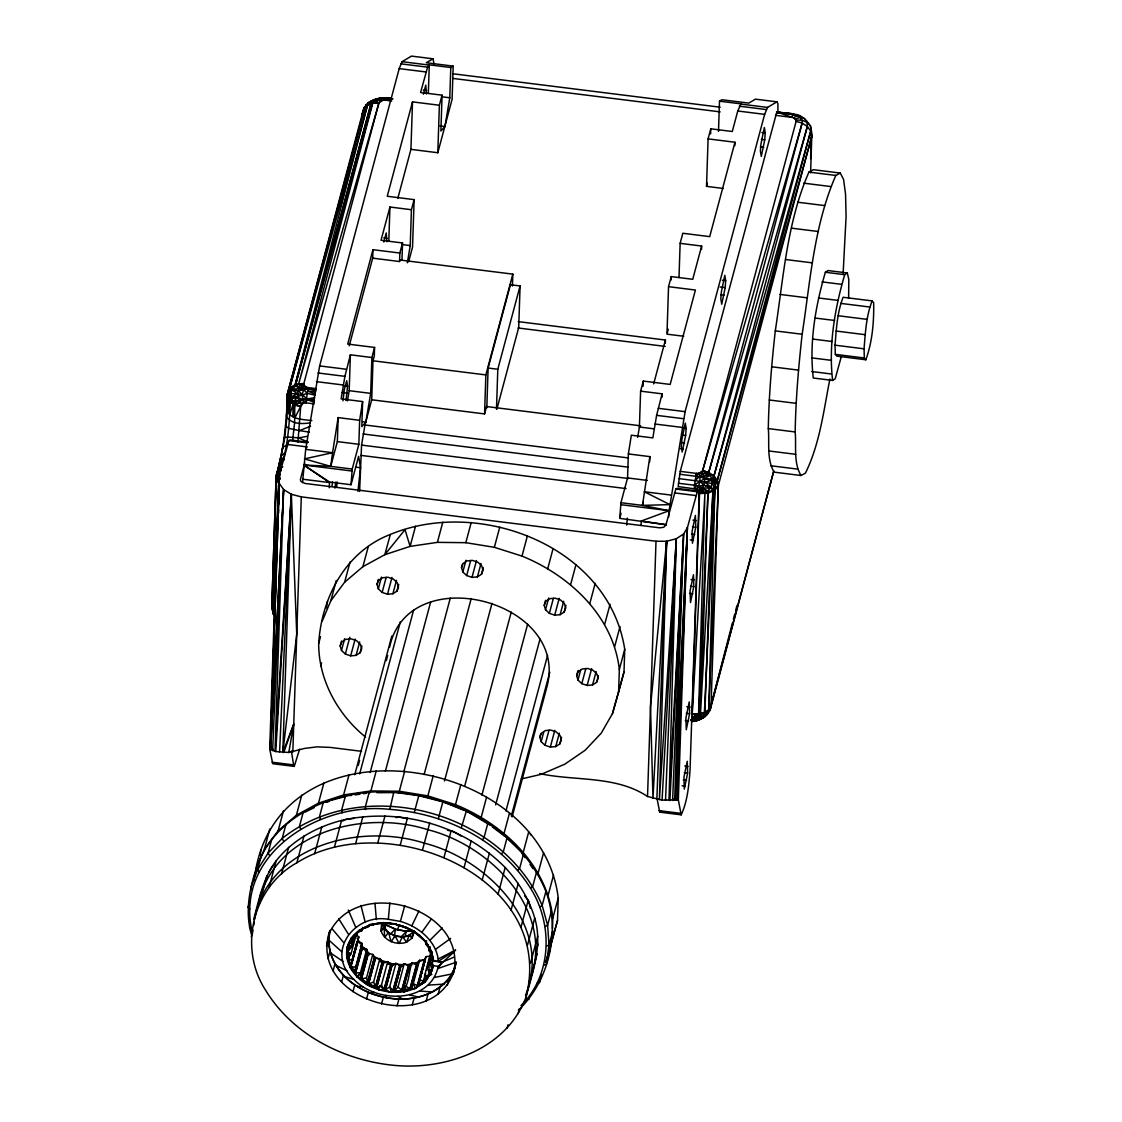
<?xml version="1.0" encoding="UTF-8"?>
<svg xmlns="http://www.w3.org/2000/svg" width="1122" height="1122" viewBox="0 0 1122 1122"><rect width="100%" height="100%" fill="white"/><g stroke="black" fill="none" stroke-linecap="round" stroke-linejoin="round"><path stroke-width="1.5" d="M278.551 513.161L278.607 509.654M278.677 504.395L278.817 493.89M278.845 465.588C284.483 442.292 286.825 418.282 287.274 394.355L362.406 113.532L364.327 107.488L367.427 105.131L372.785 103.028L378.941 102.831L303.81 383.654C296.517 382.854 290.893 389.166 290.374 396.08C289.799 416.557 288.859 437.215 283.866 457.187L279.981 461.31L276.152 475.658L271.847 605.389L273.516 614.547L272.66 610.705L276.335 479.641C278.691 462.124 284.862 444.845 285.745 426.879C288.242 414.144 284.75 400.33 289.644 388.268L368.128 102.929L371.2 102.186L378.941 102.831L385.884 98.329C374.79 96.871 361.256 103.883 362.392 116.604M680.255 471.38L776.803 111.99C786.859 114.009 801.234 111.723 807.125 122.326L807.335 126.477L710.899 487.747L704.939 493.301L700.198 489.571L678.165 486.583L680.255 471.38L696.916 473.442L699.16 473.175L702.638 470.721C712.877 472.011 711.685 483.091 714.84 490.23L708.795 709.595C707.463 717.435 698.922 720.619 691.979 721.558L690.731 719.973L696.524 714.658L708.459 711.334L710.408 709.076L773.745 471.184M361.508 751.319L330.373 747.42L317.203 746.845L304.511 748.416L288.803 752.469L275.746 751.558L269.715 749.131L278.915 476.696L279.252 483.386L283.614 489.557L270.486 749.692L278.915 476.696L288.887 440.595L289.925 439.922L308.115 442.194M270.486 749.692L279.252 483.386L270.318 749.566M288.803 752.469L293.754 724.111L282.842 752.455L291.355 494.297L283.614 489.557L270.668 749.819M530.341 834.193L530.86 834.936M549.289 950.572L552.108 940.657L552.389 931.975M552.501 928.511L552.837 918.091L558.223 897.937C540.972 753.76 278.508 714.041 254.834 874.978M552.108 940.657L557.508 920.503L558.223 897.937M521.379 778.948L541.127 774.348L564.857 764.152L585.123 750.267L601.196 733.213L612.5 713.578L618.615 692.092L619.344 669.511L624.73 649.358C609.148 546.905 480.202 497.032 390.372 534.437C345.604 551.561 321.551 597.521 318.69 643.439C318.494 679.862 337.68 714.433 365.576 737.084M618.615 692.092L624.014 671.938L624.73 649.358M392.588 98.806C382.181 95.749 371.929 99.648 364.776 107.446L287.274 394.355L287.456 398.338L290.079 402.069L306.474 399.081L300.696 406.445L297.919 442.11M292.828 752.091L301.299 496.864L291.355 494.297L275.016 751.347L283.614 489.557L272.632 750.66M302.505 482.712L305.689 449.347L319.644 365.912L399.194 68.61L402.083 61.682L411.493 56.1L432.994 58.793L434.018 63.744M329.321 487.747L329.517 482.039L303.655 464.971L330.724 466.373L352.224 469.066L358.844 444.298L359.643 420.301L362.63 401.578L341.13 398.885L344.903 376.333L350.387 354.818L371.887 357.511L374.58 347.427L347.708 344.075L372.967 249.687L399.839 253.039L402.532 242.969L381.031 240.276L389.937 207.023L411.423 209.716L414.13 199.632L387.258 196.266L412.503 101.878L439.375 105.244L442.068 95.174L420.582 92.481L427.608 67.18L429.291 64.852L450.792 67.53L453.19 66.114L452.096 99.325L437.804 152.732L410.933 149.366L397.847 198.243M338.143 417.608L332.561 452.713L304.441 458.87L330.724 466.373L337.357 441.605L338.143 417.608L359.643 420.301M347.483 400.82L349.194 390.68L350.387 354.818M362.294 116.716L364.327 107.488L366.417 106.688L365.954 105.103L369.264 102.256L367.427 105.131L295.184 384.678L295.338 386.01L303.767 389.713L307.162 393.359L315.114 395.154M359.615 491.422L361.565 445.097L364.959 424.986L371.705 399.783L372.995 360.779L374.299 355.912L374.58 347.427M362.63 401.578L361.803 426.626L365.842 422.11L370.695 393.373L371.887 357.511M361.733 946.07L360.499 946.393L366.74 949.282L367.862 953.251L372.77 954.443L366.501 977.865L361.27 978.875L357.161 976.869L355.015 972.718L350.288 967.571L350.765 965.327L346.866 957.431L347.203 947.305C350.583 935.72 359.545 930.629 368.858 925.44C368.675 921.737 408.338 924.668 387.399 923.224C367.609 921.19 343.837 935.075 346.866 957.431C353.921 996.406 422.938 1007.514 433.415 965.733L432.124 963.097L433.344 961.091L432.194 960.727L430.385 957.08L431.283 953.728M349.237 345.814L372.686 258.158L372.967 249.687M388.801 241.174L389.937 207.023M372.686 258.158L399.558 261.524L399.839 253.039M401.971 260.038L402.532 242.969M410.933 149.366L412.503 101.878M407.328 262.814L410.245 245.578L411.423 209.716M414.13 199.632L412.545 247.12L408.632 261.763M428.338 93.406L429.291 64.852M437.804 152.732L439.375 105.244M442.068 95.174L440.89 131.022L444.929 126.52L449.782 97.768L450.792 67.53M371.705 399.783L484.564 413.92L485.854 374.916L512.824 274.133L399.965 260.009L399.558 261.524M486.808 407.861L488.126 368.044L510.426 284.736L520.089 285.942L518.715 327.498L496.878 409.137M496.485 409.067L497.803 369.25L520.089 285.942M512.431 286.012L512.824 274.133M525.783 997.753C557.676 877.853 386.781 805.933 296.839 862.79C252.59 887.264 238.102 947.922 265.563 990.137C292.393 1034.274 342.505 1060.08 392.966 1065.241C444.649 1070.584 505.966 1049.799 525.783 997.753C532.712 971.89 542.824 945.033 534.731 918.133C529.177 899.087 518.602 882.032 505.195 867.516C463.498 825.203 399.376 807.097 341.579 820.434C316.348 826.956 292.463 840.126 276.152 860.812C263.193 877.895 259.098 899.213 253.656 919.451M777.939 113.182L777.897 103.617L776.943 101.836L767.532 107.417L764.643 114.36L685.107 411.648L669.105 510.706L641.223 521.043L666.398 524.745L619.737 518.364L620.943 502.698L627.563 477.93L628.362 453.933L631.349 435.21L652.836 437.903L656.608 415.35L662.092 393.836L640.606 391.143L639.414 427.005L637.661 437.342M643.13 386.15L643.299 381.073L670.171 384.425L695.416 290.037L668.544 286.671L666.973 334.16L683.775 336.263M641.097 525.04L641.209 521.59M649.694 461.773L649.862 456.626L628.362 453.933M696.369 473.4L694.504 485.251L696.243 489.234L698.515 491.071L699.02 499.094L690.03 770.435C688.852 785.358 687.548 801.234 681.194 814.838L678.333 799.944L662.078 800.084L647.534 796.494L656.005 541.253L301.299 496.864M661.98 397.244L662.092 393.836M665.29 343.22L665.402 340.036L518.21 321.621M671.138 280.009L671.251 276.601L692.737 279.294L701.643 246.041L680.142 243.348L679.006 277.499M673.733 799.369L678.333 799.944L687.365 527.817L697.323 491.731C705.205 488.154 706.776 478.393 701.671 471.969M701.531 249.449L701.643 246.041M723.311 188.468L706.523 186.364L708.094 138.876L710.787 128.806L732.287 131.498L737.771 110.994L740.997 103.855L719.497 101.176L718.501 131.4M710.619 133.925L710.787 128.806M777.63 112.957L776.803 111.99L792.623 114.486L804.418 118.483L810.491 126.029L811.809 136.113L718.346 485.461L711.025 705.92C710.24 713.059 703.929 718.669 696.874 720.548L692.611 717.729L692.162 714.279L699.525 493.512L698.515 491.071L676.875 488.351L675.823 489.038L665.865 525.138L663.663 527.312L659.596 527.817L304.889 483.428L300.682 481.156L300.416 479.389L304.735 463.274M710.408 709.076L707 713.929C702.709 717.856 696.65 720.562 690.731 719.973L694.616 718.907L708.795 709.595L718.346 485.461L717.295 480.468L713.929 475.868L710.268 475.167L694.546 484.83L702.288 487.818L703.971 493.147L698.515 491.071L699.525 493.512L706.58 491.843L707.954 493.175L700.521 713.466L712.933 491.043L717.295 480.468L811.809 136.113L810.491 126.029L807.125 122.326L802.006 120.222L796.045 120.04L793.619 117.852L776.803 111.99L793.408 113.939L793.717 115.243M734.854 145.636L734.966 142.242L708.094 138.876M829.887 379.04C823.646 410.708 819.845 443.835 805.442 473.105L800.996 475.504L774.124 472.138C766.438 459.164 769.594 442.966 768.304 428.59C768.865 395.926 771.684 363.346 775.288 330.892C783.465 277.639 787.097 221.918 808.934 172.101L813.394 169.688L840.266 173.054L843.576 179.436L845.553 194.246L846.086 216.602L843.141 273.193M800.996 475.504C793.31 462.53 796.466 446.332 795.175 431.956C795.736 399.278 798.555 366.712 802.16 334.244C810.336 281.005 813.969 225.284 835.806 175.453L840.266 173.054M810.617 158.763L811.557 130.769M810.589 172.858L811.809 136.113M656.861 799.215L666.622 541.267L676.314 538.714L683.607 533.988L687.365 527.817L677.155 800.014L673.929 799.439M678.894 478.617L699.946 481.324L703.901 485.223L710.899 487.747L712.933 491.043L704.77 716.004L696.874 720.548L691.713 721.109L704.181 717.224L705.948 714.349M665.528 800.407L676.314 538.714L659.413 799.635L666.622 541.267L656.005 541.253M672.597 800.449L683.607 533.988L669.007 800.505L676.314 538.714L662.078 800.084M718.346 485.461L714.84 490.23L707.954 493.175L698.88 715.093L694.616 718.907L701.432 715.654L696.117 719.917L691.979 721.558M279.574 752.203L291.355 494.297L296.741 634.225L282.842 752.455M426.528 970.348L430.343 956.056L425.841 956.673L419.586 980.095L424.354 980.965L424.649 975.397L430.904 951.975L431.185 955.271M431.353 958.118C426.388 966.084 432.124 975.719 424.663 982.325L417.973 985.859L415.449 988.44L410.624 989.099L404.018 991.876L397.973 987.136L404.243 963.714L408.969 965.355L412.209 962.676L417.23 963.56L419.516 960.292L425 960.137L425.841 956.673M714.84 490.23L704.406 712.456L703.27 716.187L696.117 719.917M274.413 616.034L272.997 613.033L274.02 611.925L272.66 610.705L278.789 486.864M279.112 480.384L279.869 474.83L278.522 469.571L281.51 459.683L276.152 475.658L271.875 605.571L272.997 613.033L274.694 615.754M311.846 420.624C303.235 419.333 291.383 419.909 286.909 410.68L287.709 396.908L288.761 395.8L290.374 396.08L294.763 404.93L294.623 422.517L292.632 440.231M669.89 800.533L683.607 533.988L674.673 800.267L687.365 527.817L675.556 800.196L672.667 799.271M692.218 713.971L704.939 493.301L698.557 713.985L692.218 713.971L704.602 716.86L707.744 713.858M275.746 751.558L291.355 494.297M694.294 488.603L694.504 485.251L678.375 483.231M841.402 356.235L835.231 378.731L832.622 380.428L813.282 378.016C809.144 342.827 815.428 306.124 825.371 272.253L827.98 270.556L847.32 272.969L848.821 279.448L848.625 298.228M832.622 380.428C828.485 345.253 834.782 308.55 844.712 274.68L847.32 272.969M314.272 403.892L306.208 402.882L307.162 393.359L308.284 387.679L316.348 388.689M329.517 482.039L351.018 484.732L352.224 469.066M668.642 517.046L669.105 510.706L642.443 505.391L620.943 502.698M342.981 400.792L344.272 389.811L346.698 380.737L347.582 386.122L346.039 400.568M386.866 241.791L386.234 232.941L383.808 242.015M426.402 93.996L425.785 85.146L423.359 94.22M685.64 435.434L686.159 428.492L685.276 423.12L681.825 439.698L681.306 446.64L682.19 452.012L685.64 435.434L682.288 435.013M695.766 527.228L695.416 515.377L692.092 531.337L692.442 543.202L695.766 527.228L692.47 526.821M693.803 586.582L693.452 574.73L690.114 590.691L690.479 602.556L693.803 586.582L690.493 586.175M689.581 713.774L689.231 701.909L685.907 717.884L686.257 729.735L689.581 713.774L686.271 713.368M687.618 773.128L687.253 761.277L683.929 777.237L684.294 789.103L687.618 773.128L684.308 772.721M725.191 287.639L725.696 280.696L724.812 275.325L721.362 291.902L720.843 298.845L721.727 304.216L725.191 287.639L720.142 287.008M764.727 139.843L765.246 132.901L764.363 127.529L760.912 144.107L760.393 151.035L761.277 156.421L764.727 139.843L761.375 139.423M835.034 345.183C836.381 329.097 837.138 312.435 843.113 297.274L872.145 300.906L873.659 302.674C874.038 321.846 872.383 341.649 865.861 359.769L836.83 356.137L835.315 354.356L835.034 345.183L864.052 348.816L864.333 357.988L865.861 359.769M864.052 348.816C865.399 332.729 866.156 316.067 872.145 300.906M252.576 933.35C232.703 854.221 320.135 801.332 389.797 809.383L393.808 792.216C456.528 796.424 521.239 831.248 545.923 891.345C560.621 931.555 549.261 980.67 518.406 1010.277M388.002 963.952L392.714 965.397L392.798 964.387M454.522 951.456L438.267 966.337C430.273 1003.839 376.529 1003.433 353.963 979.464C324.553 953.307 353.851 913.14 388.324 919.297L389.825 902.944M405.477 936.099L405.94 931.036L412.84 930.531M315.899 390.652L308.031 388.745L304.413 385.617L303.81 383.654L295.703 384.355L289.644 388.268C287.989 396.403 291.454 404.285 287.989 412.307L288.34 399.6L286.909 410.68M336.628 487.102L337.175 482.011M357.96 491.394L360.485 467.706L358.619 456.317L351.018 484.732M626.679 525.026L627.408 518.112M273.263 607.044L272.997 613.033M366.74 949.282L360.471 972.704L355.408 972.956L354.875 971.989L362.027 943.364L357.722 940.657L358.844 936.94L356.572 934.977M706.86 491.717L702.288 487.818L714.363 488.393L715.135 482.025L713.929 475.868L810.729 131.064L807.335 126.477L802.146 123.069L796.115 121.372L796.045 120.04M432.265 966.589L430.876 974.092L428.492 976.042L424.649 975.397M394.383 936.968L395.379 929.03L384.902 924.374L395.154 929.254L406.416 931.414L411.157 931.064M330.724 466.373L332.561 452.713L305.689 449.347M671.138 495.097L644.266 491.731L669.89 504.62L642.443 505.391L649.862 456.626M253.712 925.426L254.147 922.256M254.582 919.086C268.27 844.95 361.018 822.735 424.326 843.169C487.986 859.059 553.595 926.449 525.489 995.382M258.172 905.65C271.861 831.514 364.608 809.299 427.917 829.733C491.59 845.623 557.185 913.013 529.079 981.946M260.192 897.348L260.851 892.579M331.944 486.345L332.561 481.843M334.945 488.098L335.759 482.081M253.628 880.391C264.483 817.349 335.646 787.476 393.808 792.216L418.787 795.652L442.853 801.851L464.284 810.421M520.973 1005.593C552.122 975.074 553.132 923.925 530.482 888.161C500.524 840.378 445.069 813.198 389.797 809.383M382.364 923.069L381.185 931.33C384.874 941.26 396.908 945.523 406.571 942.214L412.012 938.16L414.074 931.078L409.306 935.075C401.928 938.413 394.131 935.832 387.511 932.284L383.472 927.628M278.579 470.917L276.335 479.641L278.957 483.372L277.639 477.102L278.579 470.917L280.191 468.491L281.299 470.707L278.579 470.917L277.204 473.386M260.234 854.824L261.019 849.719M326.474 607.956L327.526 601.154M352.308 940.601L351.284 947.178L347.511 951.905L351.06 953.728C346.067 957.361 348.381 969.029 355.758 966.785L362.027 943.364M384.944 929.282L385.772 924.444L383.486 926.632M355.758 966.785L354.875 971.989L350.288 967.571L348.437 959.338L349.279 956.126M447.313 985.186L449.109 978.468L454.999 967.697C436.163 1038.313 306.474 1001.525 329.672 931.022M329.924 931.078L326.502 946.323M453.204 974.415C470.048 908.231 355.422 874.038 328.774 934.388M455.322 965.986L455.981 962.578M414.298 812.44L418.787 795.652M330.134 930.306C318.059 990.74 413.275 1022.479 449.109 978.468M389.544 647.296C408.492 558.111 571.841 601.168 546.526 688.319L512.123 816.9M306.474 399.081L305.675 402.84L294.525 403.261L290.079 402.069L287.709 396.908L287.344 394.145L291.313 387.188L298.592 384.103L303.767 384.103M299.63 749.187L294.245 766.396L272.744 763.703L269.715 749.075L272.8 749.061L269.715 749.131L272.8 749.3M312.884 400.288L306.446 399.46L306.208 402.882M419.516 960.292L413.261 983.714L417.973 985.859L419.586 980.095M279.981 461.31L277.288 472.755L283.866 457.187L283.936 460.118M361.677 946.575L355.408 972.956L362.462 947.557L367.329 952.592L360.527 978.005C364.762 983.629 374.58 991.61 381.438 985.06L387.707 961.638L383.065 962.115L379.867 958.623L374.972 958.272L372.77 954.443M379.867 958.623L373.598 982.045L375.435 987.051L378.647 989.828L384.65 990.193L391.396 992.353L402.363 990.936L408.969 965.355L401.676 990.67L393.584 991.315L389.685 986.785L395.954 963.363L400.175 965.691L404.944 963.966M362.027 947.305L355.015 972.718L361.747 946.94L354.875 971.989L351.733 966.435L350.288 967.571L357.722 940.657L350.751 966.07L357.105 941.891L350.765 965.327L348.633 959.408L349.91 954.64M389.488 964.303L392.714 965.397L395.954 963.363L392.209 964.583L385.407 989.997L389.685 986.785L391.396 992.353L394.088 991.161L400.68 965.705L393.584 991.315L400.175 965.691L392.91 990.936L391.396 992.353L384.65 990.193L379.839 985.901L378.647 989.828L384.047 989.702L391.255 964.527L387.707 961.638M429.375 972.648L424.663 982.325L418.38 985.242L425.182 959.829L418.296 985.495L425 960.137L417.973 985.859L424.621 960.362L417.328 985.845L415.449 988.44L403.724 989.422L404.018 991.876L409.937 988.959L417.23 963.56L410.624 989.099L417.875 964.022L413.962 964.163M732.526 622.542L709.623 710.661L707.183 713.129M733.409 619.148L734.728 614.071M735.611 610.677L736.93 605.6M432.447 966.351L430.876 974.092L428.913 975.102M347.638 952.227L348.479 949.016M417.665 963.419L411.017 988.791L417.945 963.139L411.143 988.552L413.261 983.714L415.449 988.44M348.213 959.015L349.068 955.804L348.213 959.015L346.866 957.431L348.647 949.142M355.983 935.327L351.06 953.728L346.866 957.431L348.381 958.3L349.265 954.962M795.175 118.806L800.14 117.586L802.006 120.222L802.146 123.069L708.753 472.446L708.809 473.891L713.929 475.868L718.22 485.616L714.363 488.393M810.729 131.064L717.295 480.468L718.22 485.616M289.644 388.268L364.776 107.446M295.703 384.355L370.975 103.743L295.184 384.678L296.741 385.309L295.703 384.355L372.7 102.256C378.128 97.572 385.716 97.53 392.363 98.988M254.54 873.954C248.537 893.715 245.423 915.328 251.749 935.383M261.272 855.721L257.499 869.816L250.767 888.063L252.506 889.956M249.743 901.078L248.06 907.347L249.855 908.96M318.69 643.439L320.499 636.721M255.634 869.873L264.385 849.214L269.771 829.06M322.14 621.308L330.85 600.733L336.277 580.495M271.847 839.004L268.074 853.113L257.499 869.816L259.154 871.976M320.696 666.244L321.593 662.878M264.385 849.214L278.13 830.785L283.529 810.631M330.85 600.733L344.636 582.22L350.036 562.066M259.603 902.901L266.798 876.03M251.258 936.912L253.053 930.194M268.971 887.684L276.152 860.812M285.984 824.291L282.211 838.4L268.074 853.113L269.575 855.511M340.19 646.02L341.775 641.966L345.8 639.344L351.214 638.881L356.558 640.69L360.386 644.28L361.691 648.698L360.12 652.766L356.081 655.374L350.667 655.837L345.338 654.042L341.495 650.437L340.19 646.02L341.551 640.985M278.13 830.785L296.39 815.245L301.776 795.091M344.636 582.22L362.897 566.68L368.282 546.526M281.482 874.192L288.677 847.32M341.495 650.437L344.65 638.684M345.338 654.042L349.826 637.24M303.291 811.977L299.518 826.087L300.57 828.863M350.667 655.837L355.169 639.049M296.839 862.79L304.02 835.918M356.081 655.374L359.685 641.938M296.39 815.245L318.48 803.156L323.879 783.002M377.02 584.408L378.591 580.34L382.63 577.732L388.03 577.269L393.373 579.064L397.202 582.655L398.506 587.087L396.936 591.14L392.896 593.762L387.497 594.225L382.153 592.416L378.324 588.826L377.02 584.408L378.366 579.373M360.12 652.766L361.915 646.048M378.324 588.826L381.466 577.073M382.153 592.416L386.192 577.297M314.623 853.744L321.818 826.872M387.497 594.225L391.985 577.423M392.896 593.762L396.501 580.326M396.936 591.14L398.731 584.422M318.48 803.156L343.613 794.951L349.012 774.797M415.519 526.232L410.119 546.386L384.818 554.675L362.897 566.68M334.398 847.306L341.579 820.434M354.72 774.755L391.83 636.006M358.227 765.485L359.587 760.407M386.305 660.592L387.651 655.514M359.643 773.942L400.386 621.672M370.162 772.525L413.611 610.088M355.632 843.66L362.813 816.788M343.613 794.951L370.891 790.94L376.277 770.786M390.372 534.437L384.818 554.675L405.014 529.654L410.119 546.386L437.398 542.361L442.783 522.207M327.975 958.735L329.77 952.017M385.365 771.263L430.638 602.065M333.108 970.895L334.903 964.177M484.564 413.92L486.541 406.529L640.662 425.813M349.657 942.27L347.203 947.305L347.666 951.456L350.078 946.337L347.203 947.305M377.777 842.86L384.972 815.989M341.593 982.087L343.402 975.369M353.963 937.136L351.284 947.178L348.69 945.005L351.27 938.09C359.825 927.992 372.827 922.214 386.248 923.196M348.381 958.3L349.237 955.131M357.694 932.059L356.796 935.411L351.663 938.651L348.928 944.612L353.22 940.979L354.566 935.958L353.22 940.979L351.635 939.072M357.133 941.498L350.765 965.327L358.844 936.94M404.102 770.702L450.287 598.124M361.859 930.713L362.757 927.361M370.891 790.94L399.306 791.248L404.705 771.094M437.398 542.361L465.812 542.683L471.212 522.529M461.521 567.55L463.106 563.496L467.131 560.874L472.544 560.411L477.888 562.206L481.717 565.811L483.021 570.228L481.45 574.282L477.411 576.904L471.997 577.367L466.668 575.558L462.825 571.968L461.521 567.55L462.418 564.198M362.462 947.557L355.66 972.97L357.161 976.869L360.527 978.005L367.511 952.943L361.27 978.875L368.339 953.448L369.068 955.004M462.825 571.968L465.981 560.215M352.967 991.68L354.762 984.962M466.668 575.558L470.707 560.453M378.647 989.828L376.74 987.556L383.542 962.143L376.487 987.655L383.065 962.115L375.968 987.641L382.588 961.933L375.435 987.051L366.894 984.513L361.536 978.861L368.339 953.448M400.274 844.964L407.454 818.092M471.997 577.367L476.499 560.579M374.285 957.683L366.894 984.513L373.598 982.045M424.13 774.517L471.212 598.559M477.411 576.904L481.001 563.468M366.543 999.099L368.339 992.381M481.45 574.282L483.245 567.564M384.86 962.985L380.134 961.54L380.498 960.194L373.584 956.112M366.501 977.865L367.904 983.756L375.435 987.051L382.237 961.638M399.306 791.248L427.847 795.877L433.246 775.723M465.812 542.683L494.353 547.312L499.753 527.158M397.763 929.689L399.109 924.612M390.835 964.289L384.047 989.702L381.438 985.06M422.517 849.887L429.712 823.015M381.536 1003.924L383.345 997.206M387.974 963.56L392.714 965.397L393.079 964.05L402.798 964.696M444.48 780.982L492.011 603.327M392.91 990.936L399.713 965.523M404.243 963.714L401.087 965.579L394.299 990.992C410.091 996.392 407.721 971.47 412.209 962.676M397.09 1005.873L398.885 999.155M408.478 965.257L401.676 990.67L394.299 990.992L397.973 987.136M552.837 918.091C546.863 864.725 503.161 824.053 455.49 804.656L460.876 784.502M619.344 669.511C613.355 616.146 569.667 575.474 521.996 556.091L527.382 535.937M443.961 857.531L451.156 830.659M416.725 963.546L409.937 988.959L405.94 986.098M464.62 786.368L511.253 612.093M454.27 957.038L442.222 962.199L433.583 960.642L431.619 951.722L425.687 944.037L426.584 940.685M412.279 1004.835L414.074 998.117M417.328 985.845L424.13 960.432M429.768 947.094L428.87 950.446L432.236 955.467L433.583 960.642L432.194 960.727C432.222 935.089 401.101 920.755 378.619 923.504M418.38 985.242L423.541 981.47L425.673 973.531M424.817 978.286L423.962 981.484L424.663 982.325L424.382 980.684L428.309 976.028L429.165 972.858M427.805 967.094L429.095 962.297M431.507 958.623L430.161 963.63L431.816 969.268L430.876 974.092L428.352 970.867L431.69 969.632L433.415 965.733L438.267 966.337M428.674 975.972L429.53 972.774M432.671 966.07L431.69 969.632L432.433 966.533M426.234 1000.852L428.029 994.134M481.899 795.161L527.62 624.281M464.017 867.685L471.212 840.813M481.212 817.279L486.597 797.125M547.718 568.7L553.104 548.546M438.141 994.176L439.936 987.458M544.226 605.333L545.797 601.266L549.836 598.657L555.236 598.194L560.579 599.99L564.422 603.594L565.726 608.012L564.142 612.065L560.116 614.688L554.703 615.151L549.359 613.341L545.53 609.751L544.226 605.333L545.572 600.298M545.53 609.751L548.672 597.998M495.644 804.853L540.019 639.049M549.359 613.341L553.412 598.236M482.194 880.069L489.388 853.197M554.703 615.151L559.191 598.363M505.924 811.052L547.578 655.388M560.116 614.688L563.707 601.252M504.087 833.267L509.486 813.113M570.593 584.702L575.993 564.548M564.142 612.065L565.937 605.347M511.323 816.017L549.794 672.19M498 894.388L505.195 867.516M539.85 737.238L541.421 733.185L545.46 730.562L550.86 730.099L556.203 731.909L560.046 735.499L561.351 739.917L559.766 743.984L555.741 746.593L550.327 747.056L544.983 745.26L541.155 741.656L539.85 737.238L540.748 733.886M541.155 741.656L543.847 731.586M544.983 745.26L549.037 730.142M640.606 391.143L643.299 381.073M668.544 286.671L671.251 276.601M680.142 243.348L682.835 233.264L709.707 236.63L734.966 142.242M550.327 747.056L554.815 730.268M523.315 852.061L528.7 831.907M589.821 603.482L595.207 583.328M511.043 910.265L518.238 883.393M555.741 746.593L559.331 733.157M653.677 383.878L665.402 340.036M667.408 332.533L668.277 329.279M706.523 186.364L707.393 183.11M576.666 675.626L578.237 671.559L582.276 668.95L587.69 668.474L593.019 670.283L596.862 673.873L598.166 678.291L596.581 682.358L592.556 684.967L587.143 685.444L581.799 683.635L577.97 680.044L576.666 675.626L578.012 670.577M620.171 516.695L621.069 513.343M559.766 743.984L561.561 737.252M577.97 680.044L580.663 669.96M581.799 683.635L585.852 668.516M520.973 927.277L528.167 900.405M536.526 872.145L532.754 886.254L530.482 888.161M587.143 685.444L591.631 668.642M538.167 872.972L543.567 852.818M604.674 624.407L610.073 604.253M592.556 684.967L596.147 671.531M642.443 505.391L643.327 502.081M596.581 682.358L598.391 675.64M527.536 945.005L534.731 918.133M507.13 1028.089L508.042 1024.737M545.923 891.345L542.15 905.454L547.62 925.215L549.023 945.019L546.316 964.303L543.847 965.102M548.139 895.244L553.525 875.09M614.632 646.679L620.031 626.525M530.566 962.957L537.747 936.085M518.112 1013.699L519.458 1008.65M529.977 980.698L537.158 953.826M551.393 911.106L547.62 925.215L545.124 926.576M552.795 930.909L549.023 945.019L546.512 946.084M541.688 974.709L539.584 982.535L537.214 983.082M547.34 957.108L545.993 962.143L548.349 953.882M549.135 950.39L557.508 920.503M612.5 713.578L624.014 671.938M716.706 481.52L713.059 481.198L712.063 478.954L713.929 475.868L708.753 472.446L702.638 470.721L796.115 121.372M773.759 470.988L709.623 710.661L710.156 708.88M287.709 396.908L289.7 389.615L300.261 388.436L304.413 385.617L299.364 384.019L300.261 388.436C295.367 393.345 298.256 400.021 301.369 404.846M280.304 459.487L281.257 456.037L284.918 452.769M394.088 991.161L401.087 965.579M429.375 972.83L428.492 976.042L424.382 980.684M349.84 954.261L348.437 959.338L352.574 960.362M351.705 947.515L353.107 942.438M455.56 950.236L438.436 961.259C436.654 941.12 418.787 926.674 400.4 921.414L404.776 905.552M392.209 964.583L385.169 990.137L391.746 964.639L392.714 965.397M402.363 990.936L409.796 965.088L402.994 990.502L404.018 991.876M351.074 966.351L358.086 940.979L350.288 967.571M429.992 946.8L428.87 950.446L431.619 951.722L431.914 954.78M807.335 126.477L708.753 472.446L706.748 472.11L702.302 474.031L695.023 480.637M378.941 102.831L298.592 384.103L372.785 103.028C390.077 95.356 376.627 97.642 368.128 102.929M702.638 470.721L802.146 123.069M294.862 417.847L300.696 406.445L294.763 404.93L290.079 402.069L291.243 398.072L289.7 389.615M414.074 931.078L412.012 938.16L409.306 935.075L406.571 942.214L402.546 936.772L399.039 943.518L395.126 935.846L387.511 932.284M431.367 953.742L430.385 957.08L432.236 955.79L433.583 960.642M696.243 489.234C700.31 484.985 700.633 478.603 699.16 473.175L708.809 473.891L703.887 476.093L695.668 476.654L696.916 473.442L695.738 476.261L679.609 474.241M536.863 948.342L537.915 945.019L536.933 940.741M438.351 818.653L442.853 801.851M289.658 414.789L293.193 403.962L292.814 416.641L294.763 404.93L300.696 406.445M282.281 449.291L282.954 447.201L286.348 445.378M303.557 403.261L302.127 394.383L303.767 389.713L306.418 387.132L308.284 387.679M283.768 752.525L293.754 724.111M348.928 944.612L351.27 938.09L356.796 935.411L356.151 933.49M369.152 102.354L376.683 98.806C380.302 103.462 386.445 96.983 386.655 99.465M545.601 962.353L550.089 950.194M456.009 963.546L452.124 973.91L434.593 977.43M290.079 402.069L291.496 398.703L307.162 393.359M461.324 827.826L466.373 810.926L489.753 824.965M411.83 925.804L418.941 911.008M531.576 973.784L532.978 970.881M708.459 711.334L711.025 705.92M429.796 948.749L429.039 950.138L431.619 951.722C423.948 934.514 405.813 924.205 387.399 923.224M431.732 968.735L433.415 965.733L430.161 963.63L432.124 963.097M482.558 839.719L484.143 837.11L487.916 823.001L487.046 822.931M362.981 116.548L362.518 113.378L364.019 110.98M268.957 871.92L272.856 865.861M380.134 961.54L381.059 960.137M395.126 935.846L391.143 941.765L388.535 932.466L384.061 927.319L382.967 922.887M385.884 98.329L384.678 100.11L385.814 98.512L392.265 99.255M314.791 397.749L302.435 399.474L296.573 405.042L294.525 403.261L298.662 400.147M421.9 932.214L431.395 918.932M365.954 105.103L367.427 105.131L369.517 102.228L376.683 98.806L372.602 101.457M362.518 113.378L363.991 111.373M383.331 922.494L381.396 925.047L381.185 931.33L384.061 927.319L384.706 937.361L388.535 932.466M501.492 854.01L503.357 851.598L507.13 837.489L505.994 837.208M341.719 951.708L328.297 939.605C330.653 996.294 418.66 1021.118 451.114 975.186M400.624 937.487L406.416 931.414M284.062 437.734L287.639 437.005L298.564 437.889L307.148 436.36M358.703 930.587L356.74 932.831L361.887 930.587L358.703 930.587L362.154 928.946M360.471 973.083L357.161 976.869L360.471 972.704L360.527 978.005M657.113 798.92L659.694 812.146L660.676 811.052M278.957 483.372L276.587 478.21L279.869 474.83M395.154 929.254L405.94 931.036M390.793 933.799L395.379 929.03M517.621 870.307L519.71 868.133L523.483 854.024L507.144 838.372M293.066 401.999L297.667 397.23L302.435 399.474M288.761 395.8L290.991 393.527L302.127 394.383L306.516 398.548L314.525 400.049M695.668 476.654L699.16 473.175M429.964 940.222L442.264 927.978M429.684 956.491L431.858 954.331M435.532 949.338L450.623 938.441M793.619 117.852L796.844 115.58L799.593 115.538L801.36 117.796M792.889 114.304L791.641 117.347L775.512 115.328M539.738 907.095L542.15 905.454C501.66 810.435 363.5 774.166 282.211 838.4L283.515 841.009M278.522 469.571L282.772 466.822M703.676 716.383L696.748 720.647L691.713 721.109M432.994 58.793L426.318 62.748L453.19 66.114M719.497 101.176L721.909 99.746L748.781 103.098L755.443 99.157L776.943 101.836M342.645 821.038L345.408 819.453L354.089 818.331M715.135 482.025L712.316 483.61L699.946 481.324M367.427 105.131L379.264 99.928L379.923 101.583M371.256 993.573L373.949 992.171M438.239 958.987L455.546 950.053M377.539 923.672L370.078 925.327L362.953 928.427L368.184 927.095L368.858 925.44L377.679 923.63L370.344 925.271M425.645 959.029L415.196 963.237M305.072 812.062L314.174 807.7M702.148 717.281L695.794 720.254L704.181 717.224M371.2 102.186L377.651 99.199M290.374 396.08L291.173 396.781L297.611 393.976L292.239 389.923C300.317 392.644 308.003 386.824 316.222 389.222M692.611 717.729L704.406 712.456L707 713.929M392.84 98.848L381.466 97.895L377.315 99.535L376.557 98.904M285.493 425.785L288.677 428.352L299.448 430.596L310.612 426.22M456.556 962.059L437.917 968.552L442.222 962.199L433.344 961.091M405.771 927.529L411.872 930.39M320.303 819.411L319.532 816.507L323.304 802.398L345.057 796.592M428.772 975.313L431.872 974.429M394.958 936.099L403.331 937.136L409.432 935.608M713.059 481.198L712.147 480.356L704.784 482.095L711.082 487.228L703.901 485.223L698.501 486.191L694.504 485.251M425.687 944.037L425.645 942.087L429.249 947.795L425.995 942.003L412.924 930.98L419.011 935.327M329.209 801.304L323.304 802.398L328.732 801.445M406.038 964.906L412.139 963.798M408.731 965.691L411.774 965.13M352.673 937.88L351.663 938.651M703.887 476.093L710.268 475.167M351.649 795.386L345.478 795.793L341.705 809.902L342.154 812.903M355.001 794.909L360.008 794.18M363.346 793.703L366.684 793.226M526.779 999.548L529.009 999.253M291.243 398.072L297.667 397.23L291.173 396.781M396.164 817.559L399.586 817.111L406.977 818.653M703.27 716.187L704.77 716.004M310.079 422.826C302.084 424.158 291.93 424.228 286.587 417.047L286.475 414.425M428.478 985.088L443.975 984.12M699.525 493.512L707.954 493.175M702.288 487.818L707.996 491.141L712.933 491.043M428.225 969.829L431.409 969.773M376.964 792.693L394.299 792.581M699.819 476.429L704.77 478.884L712.063 478.954M699.469 492.951L703.971 493.147M381.466 97.895L386.543 98.175M782.371 113.252L793.408 113.939M399.194 965.818L402.433 966.042M356.81 986.308L363.107 986.729M299.364 384.019L302.491 386.838L306.418 387.132M419.951 991.021L432.601 992.03M692.162 714.279L696.524 714.658M409.306 935.075L410.961 935.215M315.689 391.802L307.596 391.059L315.324 394.004M402.083 61.682L428.955 65.048M740.66 104.051L767.532 107.417M400.736 63.814L427.608 67.18M739.314 106.183L766.186 109.549M453.19 73.8L720.17 107.207M399.194 68.61L426.065 71.976M737.771 110.994L764.643 114.36M453.19 78.456L720.17 111.877M423.303 90.097L426.669 90.517M761.88 132.48L765.246 132.901M441.521 96.744L449.782 97.768M385.225 100.153L391.662 100.952M760.337 146.926L763.703 147.347M439.964 125.902L444.929 126.52M808.934 172.101L835.806 175.453M803.604 183.152L830.476 186.504M797.7 202.212L824.572 205.564M791.557 228.159L818.429 231.525M785.554 259.519L812.426 262.871M825.371 272.253L844.712 274.68M822.033 281.888L841.388 284.301M383.766 237.906L387.118 238.327M722.344 280.276L725.696 280.696M401.971 244.54L410.245 245.578M818.485 297.961L837.839 300.387M780.014 294.427L806.886 297.793M840.743 303.389L869.774 307.021M720.801 294.721L724.153 295.142M838.176 315.745L867.194 319.377M815.273 318.059L834.614 320.471M836.086 331.046L865.104 334.679M775.288 330.892L802.16 334.244M812.861 339.082L832.215 341.509M835.315 354.356L864.333 357.988M811.641 357.876L830.995 360.288M517.999 327.975L665.192 346.403M811.781 371.536L831.136 373.963M771.627 366.768L798.499 370.12M769.257 399.979L796.129 403.345M488.126 368.044L497.803 369.25M372.995 360.779L485.854 374.916M319.644 365.912L346.516 369.278M658.235 408.296L685.107 411.648M768.304 428.59L795.175 431.956M318.031 372.967L344.903 376.333M656.608 415.35L683.48 418.702M316.474 381.648L343.346 385.014M655.052 424.032L681.924 427.384M344.216 385.702L347.582 386.122M682.793 428.071L686.159 428.492M349.194 390.68L370.695 393.373M639.414 427.005L654.294 428.87M342.028 392.434L347.063 393.065M768.836 450.96L795.708 454.312M681.264 442.531L684.616 442.952M679.988 448.59L683.354 449.01M770.814 465.756L797.686 469.122M362.532 421.704L365.842 422.11M364.959 424.986L628.474 457.958M363.093 433.976L628.334 467.173M337.357 441.605L358.844 444.298M627.563 477.93L647.408 480.412M361.565 445.097L628.544 478.519M288.887 440.595L307.077 442.881M675.823 489.038L697.323 491.731M287.555 444.452L307.386 446.935M674.49 492.881L695.991 495.573M360.807 455.378L626.048 488.575M355.534 467.089L360.485 467.706M352.013 471.03L303.655 464.971L329.503 482.572L302.631 479.206M620.732 504.662L669.105 510.706M692.961 520.131L696.271 520.552M691.475 534.044L694.784 534.465M690.254 539.892L693.564 540.313M690.998 579.485L694.294 579.906M689.511 593.398L692.807 593.818M686.776 706.678L690.072 707.098M685.29 720.59L688.599 721.011M684.799 766.031L688.109 766.452M683.312 779.944L686.622 780.365M682.106 785.793L685.402 786.213M539.682 773.619C575.277 781.235 615.894 775.358 647.534 796.494M272.099 762.203L293.585 764.895L294.245 766.396M659.035 810.631L680.535 813.324M659.694 812.146L681.194 814.838M675.234 799.467L678.333 799.944M299.448 430.596L309.335 432.138M675.079 799.467L678.123 799.944M277.639 477.102L280.051 478.084M388.324 919.297L400.4 921.414M704.77 478.884L712.147 480.356M447.566 830.28L453.554 831.528L461.268 836.086M383.472 923.687L380.863 923.111L381.915 923.616M403.794 926.632L396.29 924.416M385.814 98.512L390.47 99.606M409.544 994.863L418.716 997.149M674.21 799.271L677.155 800.014M395.126 924.191L393.668 923.771L406.164 927.403L417.258 933.658M395.8 924.29L407.847 928.764M344.622 976.617L353.963 979.464M380.498 960.194L393.079 964.05M494.353 547.312L521.996 556.091M427.847 795.877L455.49 804.656M404.495 926.856L406.164 927.403M306.446 399.46L314.384 402.181M425.462 941.793L419.937 936.071M370.022 792.735L369.194 792.37L365.421 806.48L365.534 809.537M298.564 437.889L308.045 442.096M402.546 936.772L403.331 937.136M375.435 987.051L368.661 983.784L375.463 958.37L368.409 983.854L374.972 958.272L367.904 983.756L374.552 958.02L367.483 983.096L361.536 978.861M368.858 102.621L369.951 103.168M335.464 965.116L347.091 970.839M397.917 996.378L403.219 999.169M706.58 491.843L708.529 492.923L707.996 491.141M425.084 941.386L425.995 942.003M329.91 952.508L342.925 961.386M249.463 927.137L251.23 928.469M492.46 827.012L504.634 836.199M423.541 981.47L424.663 982.325L424.354 980.965M296.474 385.449L300.261 388.436M362.827 948.581L360.499 946.393L362.939 948.861M302.127 394.383L298.536 390.891L292.421 389.404L291.313 387.188M360.849 945.061L369.433 953.658M331.817 928.469L343.556 942.41M524.619 895.861L528.714 901.008L530.369 908.231M346.894 952.732L348.788 955.215M522.109 853.505L525.082 857.629M530.033 864.501L532.992 868.624M338.816 918.862L348.311 934.065M357.048 937.964L360.092 943.644M424.144 981.357L424.663 982.325M385.786 995.452L387.048 997.949M698.501 486.191L700.198 489.571M302.491 386.838L303.767 389.713M279.252 477.383L280.135 479.375M348.283 910.082L355.702 927.221M381.718 98.343L382.434 100.377M360.947 905.454L365.239 922.298M271.847 605.389L272.66 610.705M807.195 121.372L807.77 124.346M293.585 764.895L291.383 750.884M276.222 475.448L276.587 478.21M375 903.308L376.347 919.591M666.622 541.267L652.976 798.275L650.508 706.818L666.622 541.267M391.255 964.527L384.65 990.193L391.255 964.527"/></g></svg>
